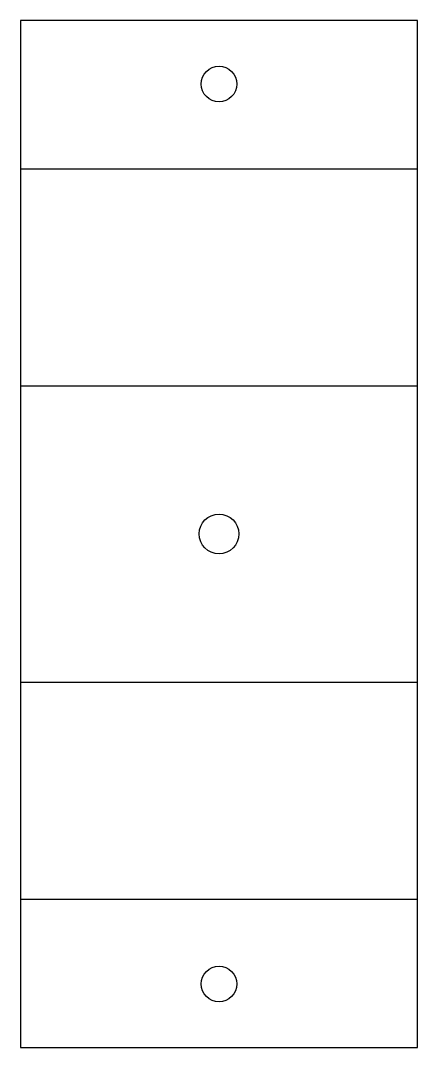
# Model space of a CAD drawing. Header units: millimetres. Extents: x 0 to 50, y 0 to 129.
import ezdxf

# ---------------------------------------------------------------- set-up
doc = ezdxf.new("R2010")
doc.units = ezdxf.units.MM
for name, color, linetype in [('BEND_90_DOWN', 5, 'Continuous'), ('BEND_90_UP', 1, 'Continuous'), ('CUT', 7, 'Continuous')]:
    doc.layers.add(name, color=color, linetype=linetype)

msp = doc.modelspace()

# ---------------------------------------------------------------- linework, layer by layer
at = {"layer": 'BEND_90_DOWN'}
for p, q in [((0, 83.4), (50, 83.4)), ((0, 46.04), (50, 46.04))]:
    msp.add_line(p, q, dxfattribs=at)
at = {"layer": 'BEND_90_UP'}
for p, q in [((0, 110.75), (50, 110.75)), ((0, 18.68), (50, 18.68))]:
    msp.add_line(p, q, dxfattribs=at)
at = {"layer": 'CUT'}
msp.add_lwpolyline([(0, 0), (50, 0), (50, 129.43), (0, 129.43)], close=True, dxfattribs=at)
for centre, radius in [((25, 121.43), 2.25), ((25, 64.72), 2.5), ((25, 8), 2.25)]:
    msp.add_circle(centre, radius, dxfattribs=at)

doc.saveas('drawing.dxf')
